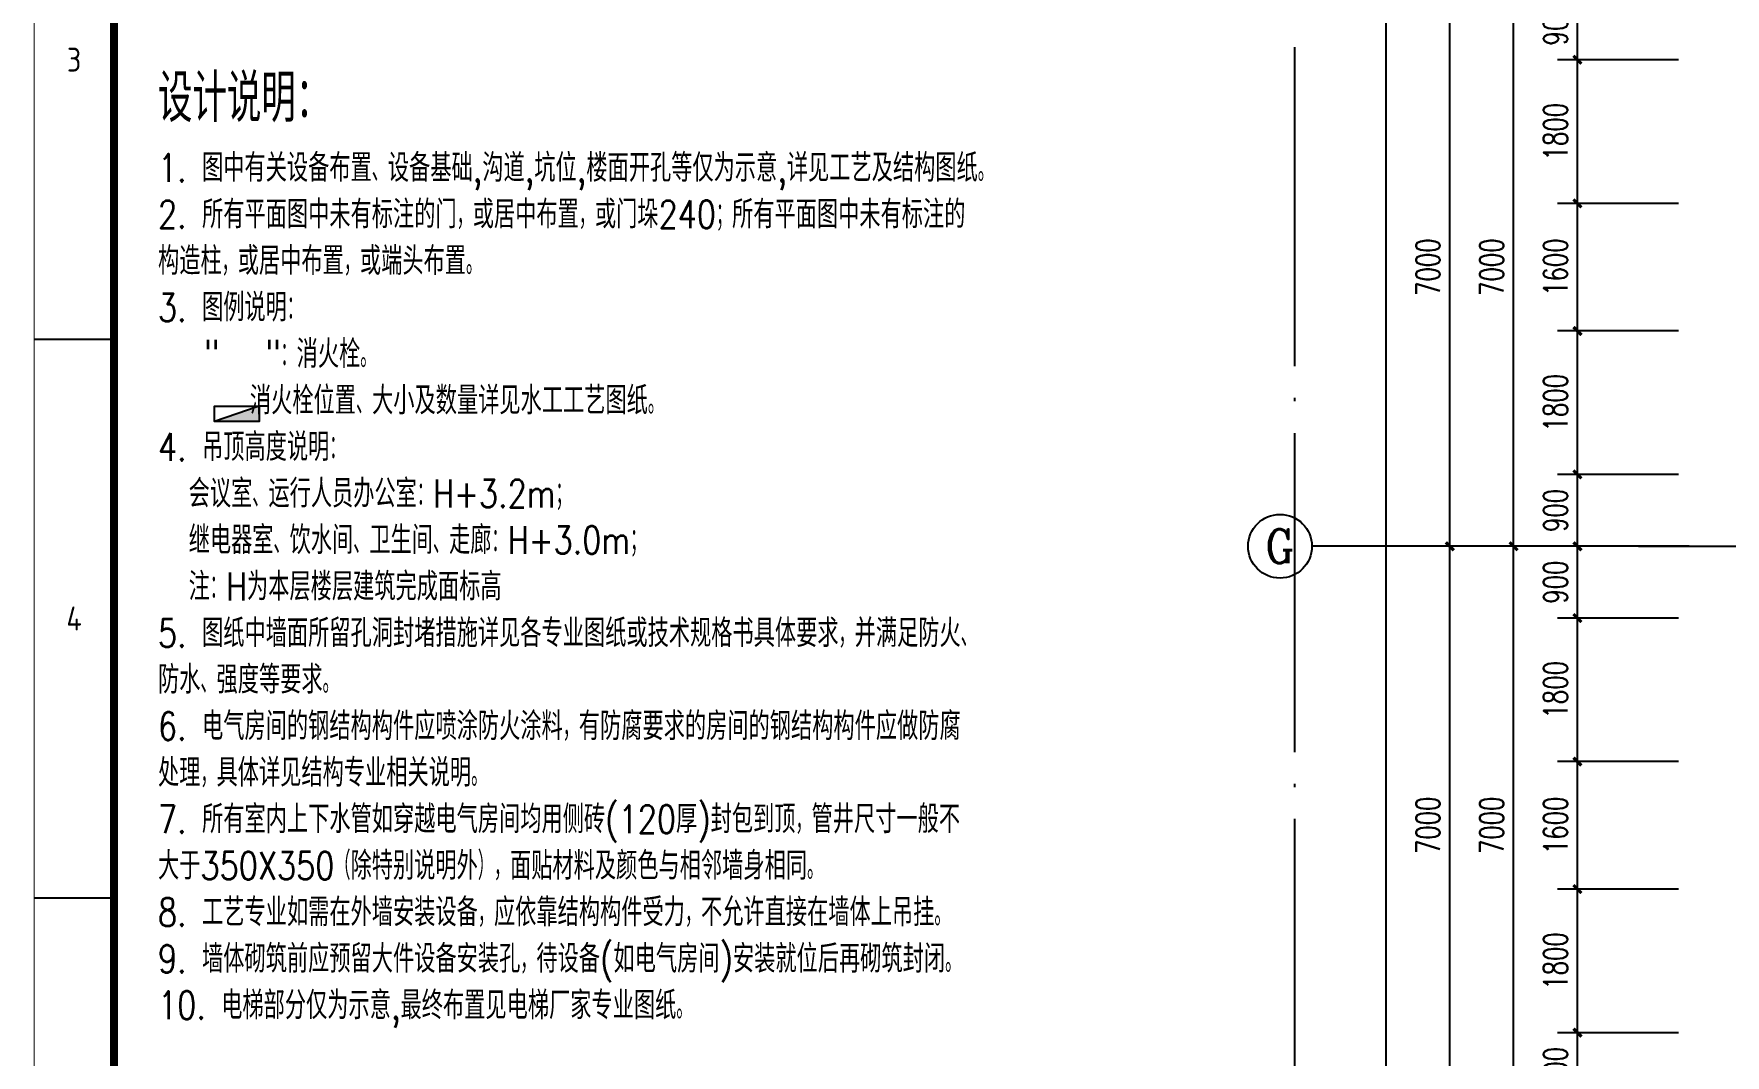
# Model space of a CAD drawing. Extents: x -93062 to 326984, y -142534 to 91021.
# Drawn here: x 63894 to 85098, y 60990 to 73798 of the extents above; entities that cross this region are included whole.
import ezdxf
from ezdxf.enums import TextEntityAlignment as Align

# ---------------------------------------------------------------- set-up
doc = ezdxf.new("R2010")
doc.units = 0
doc.header["$LTSCALE"] = 1000
doc.header["$MEASUREMENT"] = 0
doc.linetypes.add('DOTE', pattern=[2.42, 2, -0.2, 0.02, -0.2])
doc.layers.get('0').update_dxf_attribs({"color": 8})
doc.layers.get('Defpoints').update_dxf_attribs({"color": 8})
for name, color, linetype in [('AXIS', 8, 'Continuous'), ('AXIS_TEXT', 8, 'Continuous'), ('DOTE', 8, 'DOTE'), ('EQUIPMENT', 8, 'Continuous'), ('PUB_DIM', 8, 'Continuous'), ('TEXT', 8, 'Continuous')]:
    doc.layers.add(name, color=color, linetype=linetype)
doc.styles.add('_TCH_AXIS', font='COMPLEX', dxfattribs={"bigfont": 'GBCBIG'})
doc.styles.add('_TCH_DIM_T3', font='SIMPLEX', dxfattribs={"width": 0.705882, "bigfont": 'GBCBIG'})
doc.styles.add('COMPLEX', font='COMPLEX')
doc.styles.get("Standard").update_dxf_attribs({"font": 'gbenor.shx', "bigfont": 'gbcbig.shx'})
doc.styles.add('TK', font='GEDITXT.SHX', dxfattribs={"width": 0.85, "height": 3.5, "bigfont": 'DXT.SHX'})
doc.dimstyles.new('_TCH_ARCH&&100', dxfattribs={"dimtxt": 297.5, "dimasz": 100, "dimexe": 250, "dimexo": 300, "dimgap": 126.25, "dimtad": 1, "dimdec": 0, "dimzin": 0, "dimdsep": 46, "dimtxsty": '_TCH_DIM_T3', "dimblk": 'ARCHTICK', "dimcen": 0.09, "dimazin": 2, "dimtfac": 1, "dimtdec": 0, "dimtix": 1, "dimtmove": 2, "dimatfit": 3, "dimfxl": 1, "dimtolj": 1, "dimtzin": 0, "dimarcsym": 0})

# ---------------------------------------------------------------- blocks, each defined once
blk = doc.blocks.new('GEDI_WK_A1_V')
at = {"color": 3}
for p, q in [((0, 630.75), (10, 630.75)), ((0, 560.67), (10, 560.67))]:
    blk.add_line(p, q, dxfattribs=at)
for points, const_width in [([(0, 841), (0, 0), (594, 0), (594, 841)], 0.1), ([(10, 816), (10, 10), (584, 10), (584, 816)], 1)]:
    blk.add_lwpolyline(points, close=True, dxfattribs=dict(at, const_width=const_width))
for s, p in [('3', (5, 665.79)), ('4', (5, 595.71))]:
    blk.add_text(s, height=3, dxfattribs=at).set_placement(p, align=Align.MIDDLE)
blk = doc.blocks.new('A$C711966D6')
blk.add_blockref('GEDI_WK_A1_V', (0, 0))
at = {"style": 'TK', "width": 0.85}
for tag, height, p in [('PROJECTNAME', 4.75, (529, 44)), ('PHASE', 4, (571, 44)), ('DRAWINGNAME', 4.75, (539, 31))]:
    blk.add_attdef(tag, text='', height=height, dxfattribs=at).set_placement(p, align=Align.MIDDLE_CENTER)
for tag, p, height in [('APPROVE', (416, 32.75), 3.5), ('DESIGN', (461, 32.75), 3.5), ('REVIEW1', (416, 25.75), 3.5), ('DRAW', (461, 25.75), 3.5), ('REVIEW2', (416, 18.75), 3.5), ('PROPORTION', (461, 18.75), 3.5), ('DRAWINGNUMBER', (511, 18.5), 4), ('CHECK', (416, 11.75), 3.5), ('DATE', (461, 11.75), 3.5), ('VERSION', (577, 11.75), 3.5)]:
    blk.add_attdef(tag, p, '', height=height, dxfattribs=at)
blk = doc.blocks.new('是飞洒发时')
at = {"xscale": 100, "yscale": 100, "zscale": 100}
blk.add_blockref('A$C711966D6', (0, 0), dxfattribs=at)
blk = doc.blocks.new('trwt')
at = {"layer": 'EQUIPMENT'}
h = blk.add_hatch(color=256, dxfattribs=at)
h.dxf.hatch_style = 1
h.paths.add_polyline_path([(240, 0), (240, 700), (0, 700)])
blk.add_line((0, 700), (240, 0), dxfattribs=at)
blk.add_lwpolyline([(0, 700), (240, 700), (240, 0), (0, 0)], close=True, dxfattribs=at)
blk = doc.blocks.new('_ArchTick')
at = {"color": 0, "linetype": 'ByBlock', "const_width": 0.4}
blk.add_lwpolyline([(-0.5, -0.5), (0.5, 0.5)], dxfattribs=at)
blk = doc.blocks.new('*D1080')
at = {"layer": 'AXIS', "color": 0, "lineweight": -2, "transparency": 16777216}
for p, q in [((84511, 67372), (82196, 67372)), ((82446, 60372), (82446, 67372)), ((84511, 60372), (82196, 60372))]:
    blk.add_line(p, q, dxfattribs=at)
at = {"layer": 'Defpoints', "color": 0, "transparency": 16777216}
for p in [(82446, 67372), (84811, 67372), (84811, 60372)]:
    blk.add_point(p, dxfattribs=at)
at = {"layer": 'AXIS', "color": 0, "lineweight": -2, "transparency": 16777216, "xscale": 100, "yscale": 100, "zscale": 100}
for p, rotation in [((82446, 67372), 90), ((82446, 60372), 270)]:
    blk.add_blockref('_ArchTick', p, dxfattribs=dict(at, rotation=rotation))
at = {"layer": 'AXIS', "color": 0, "transparency": 16777216, "insert": (82171, 63872), "char_height": 297.5, "attachment_point": 5, "rotation": 90, "style": '_TCH_DIM_T3'}
blk.add_mtext('\\A1;7000', dxfattribs=at)
blk = doc.blocks.new('*D1081')
at = {"layer": 'AXIS', "color": 0, "lineweight": -2, "transparency": 16777216}
for p, q in [((84511, 74372), (82196, 74372)), ((82446, 67372), (82446, 74372)), ((84511, 67372), (82196, 67372))]:
    blk.add_line(p, q, dxfattribs=at)
at = {"layer": 'Defpoints', "color": 0, "transparency": 16777216}
for p in [(82446, 74372), (84811, 74372), (84811, 67372)]:
    blk.add_point(p, dxfattribs=at)
at = {"layer": 'AXIS', "color": 0, "lineweight": -2, "transparency": 16777216, "xscale": 100, "yscale": 100, "zscale": 100}
for p, rotation in [((82446, 74372), 90), ((82446, 67372), 270)]:
    blk.add_blockref('_ArchTick', p, dxfattribs=dict(at, rotation=rotation))
at = {"layer": 'AXIS', "color": 0, "transparency": 16777216, "insert": (82171, 70872), "char_height": 297.5, "attachment_point": 5, "rotation": 90, "style": '_TCH_DIM_T3'}
blk.add_mtext('\\A1;7000', dxfattribs=at)
blk = doc.blocks.new('*D1200')
at = {"layer": 'AXIS', "color": 0, "lineweight": -2, "transparency": 16777216}
for p, q in [((83846, 81372), (80596, 81372)), ((80846, 26872), (80846, 81372)), ((83846, 26872), (80596, 26872))]:
    blk.add_line(p, q, dxfattribs=at)
at = {"layer": 'Defpoints', "color": 0, "transparency": 16777216}
for p in [(80846, 81372), (84146, 81372), (84146, 26872)]:
    blk.add_point(p, dxfattribs=at)
at = {"layer": 'AXIS', "color": 0, "lineweight": -2, "transparency": 16777216, "xscale": 100, "yscale": 100, "zscale": 100}
for p, rotation in [((80846, 81372), 90), ((80846, 26872), 270)]:
    blk.add_blockref('_ArchTick', p, dxfattribs=dict(at, rotation=rotation))
at = {"layer": 'AXIS', "color": 0, "transparency": 16777216, "insert": (80571, 54122), "char_height": 297.5, "attachment_point": 5, "rotation": 90, "style": '_TCH_DIM_T3'}
blk.add_mtext('\\A1;54500', dxfattribs=at)
blk = doc.blocks.new('*D1224')
at = {"layer": 'Defpoints', "color": 0, "transparency": 16777216}
for p in [(83246, 61272), (84811, 61272), (84811, 60372)]:
    blk.add_point(p, dxfattribs=at)
at = {"layer": 'PUB_DIM', "color": 0, "lineweight": -2, "transparency": 16777216}
for p, q in [((84511, 61272), (82996, 61272)), ((83246, 60372), (83246, 61272)), ((84511, 60372), (82996, 60372))]:
    blk.add_line(p, q, dxfattribs=at)
at = {"layer": 'PUB_DIM', "color": 0, "lineweight": -2, "transparency": 16777216, "xscale": 100, "yscale": 100, "zscale": 100}
for p, rotation in [((83246, 61272), 90), ((83246, 60372), 270)]:
    blk.add_blockref('_ArchTick', p, dxfattribs=dict(at, rotation=rotation))
at = {"layer": 'PUB_DIM', "color": 0, "transparency": 16777216, "insert": (82971, 60822), "char_height": 297.5, "attachment_point": 5, "rotation": 90, "style": '_TCH_DIM_T3'}
blk.add_mtext('\\A1;900', dxfattribs=at)
blk = doc.blocks.new('*D1225')
at = {"layer": 'Defpoints', "color": 0, "transparency": 16777216}
for p in [(83246, 63072), (84811, 63072), (84811, 61272)]:
    blk.add_point(p, dxfattribs=at)
at = {"layer": 'PUB_DIM', "color": 0, "lineweight": -2, "transparency": 16777216}
for p, q in [((84511, 63072), (82996, 63072)), ((83246, 61272), (83246, 63072)), ((84511, 61272), (82996, 61272))]:
    blk.add_line(p, q, dxfattribs=at)
at = {"layer": 'PUB_DIM', "color": 0, "lineweight": -2, "transparency": 16777216, "xscale": 100, "yscale": 100, "zscale": 100}
for p, rotation in [((83246, 63072), 90), ((83246, 61272), 270)]:
    blk.add_blockref('_ArchTick', p, dxfattribs=dict(at, rotation=rotation))
at = {"layer": 'PUB_DIM', "color": 0, "transparency": 16777216, "insert": (82971, 62172), "char_height": 297.5, "attachment_point": 5, "rotation": 90, "style": '_TCH_DIM_T3'}
blk.add_mtext('\\A1;1800', dxfattribs=at)
blk = doc.blocks.new('*D1226')
at = {"layer": 'Defpoints', "color": 0, "transparency": 16777216}
for p in [(83246, 64672), (84811, 64672), (84811, 63072)]:
    blk.add_point(p, dxfattribs=at)
at = {"layer": 'PUB_DIM', "color": 0, "lineweight": -2, "transparency": 16777216}
for p, q in [((84511, 64672), (82996, 64672)), ((83246, 63072), (83246, 64672)), ((84511, 63072), (82996, 63072))]:
    blk.add_line(p, q, dxfattribs=at)
at = {"layer": 'PUB_DIM', "color": 0, "lineweight": -2, "transparency": 16777216, "xscale": 100, "yscale": 100, "zscale": 100}
for p, rotation in [((83246, 64672), 90), ((83246, 63072), 270)]:
    blk.add_blockref('_ArchTick', p, dxfattribs=dict(at, rotation=rotation))
at = {"layer": 'PUB_DIM', "color": 0, "transparency": 16777216, "insert": (82971, 63872), "char_height": 297.5, "attachment_point": 5, "rotation": 90, "style": '_TCH_DIM_T3'}
blk.add_mtext('\\A1;1600', dxfattribs=at)
blk = doc.blocks.new('*D1227')
at = {"layer": 'Defpoints', "color": 0, "transparency": 16777216}
for p in [(83246, 66472), (84811, 66472), (84811, 64672)]:
    blk.add_point(p, dxfattribs=at)
at = {"layer": 'PUB_DIM', "color": 0, "lineweight": -2, "transparency": 16777216}
for p, q in [((84511, 66472), (82996, 66472)), ((83246, 64672), (83246, 66472)), ((84511, 64672), (82996, 64672))]:
    blk.add_line(p, q, dxfattribs=at)
at = {"layer": 'PUB_DIM', "color": 0, "lineweight": -2, "transparency": 16777216, "xscale": 100, "yscale": 100, "zscale": 100}
for p, rotation in [((83246, 66472), 90), ((83246, 64672), 270)]:
    blk.add_blockref('_ArchTick', p, dxfattribs=dict(at, rotation=rotation))
at = {"layer": 'PUB_DIM', "color": 0, "transparency": 16777216, "insert": (82971, 65572), "char_height": 297.5, "attachment_point": 5, "rotation": 90, "style": '_TCH_DIM_T3'}
blk.add_mtext('\\A1;1800', dxfattribs=at)
blk = doc.blocks.new('*D1228')
at = {"layer": 'Defpoints', "color": 0, "transparency": 16777216}
for p in [(83246, 67372), (84811, 67372), (84811, 66472)]:
    blk.add_point(p, dxfattribs=at)
at = {"layer": 'PUB_DIM', "color": 0, "lineweight": -2, "transparency": 16777216}
for p, q in [((84511, 67372), (82996, 67372)), ((83246, 66472), (83246, 67372)), ((84511, 66472), (82996, 66472))]:
    blk.add_line(p, q, dxfattribs=at)
at = {"layer": 'PUB_DIM', "color": 0, "lineweight": -2, "transparency": 16777216, "xscale": 100, "yscale": 100, "zscale": 100}
for p, rotation in [((83246, 67372), 90), ((83246, 66472), 270)]:
    blk.add_blockref('_ArchTick', p, dxfattribs=dict(at, rotation=rotation))
at = {"layer": 'PUB_DIM', "color": 0, "transparency": 16777216, "insert": (82971, 66922), "char_height": 297.5, "attachment_point": 5, "rotation": 90, "style": '_TCH_DIM_T3'}
blk.add_mtext('\\A1;900', dxfattribs=at)
blk = doc.blocks.new('*D1229')
at = {"layer": 'Defpoints', "color": 0, "transparency": 16777216}
for p in [(83246, 68272), (84811, 68272), (84811, 67372)]:
    blk.add_point(p, dxfattribs=at)
at = {"layer": 'PUB_DIM', "color": 0, "lineweight": -2, "transparency": 16777216}
for p, q in [((84511, 68272), (82996, 68272)), ((83246, 67372), (83246, 68272)), ((84511, 67372), (82996, 67372))]:
    blk.add_line(p, q, dxfattribs=at)
at = {"layer": 'PUB_DIM', "color": 0, "lineweight": -2, "transparency": 16777216, "xscale": 100, "yscale": 100, "zscale": 100}
for p, rotation in [((83246, 68272), 90), ((83246, 67372), 270)]:
    blk.add_blockref('_ArchTick', p, dxfattribs=dict(at, rotation=rotation))
at = {"layer": 'PUB_DIM', "color": 0, "transparency": 16777216, "insert": (82971, 67822), "char_height": 297.5, "attachment_point": 5, "rotation": 90, "style": '_TCH_DIM_T3'}
blk.add_mtext('\\A1;900', dxfattribs=at)
blk = doc.blocks.new('*D1230')
at = {"layer": 'Defpoints', "color": 0, "transparency": 16777216}
for p in [(83246, 70072), (84811, 70072), (84811, 68272)]:
    blk.add_point(p, dxfattribs=at)
at = {"layer": 'PUB_DIM', "color": 0, "lineweight": -2, "transparency": 16777216}
for p, q in [((84511, 70072), (82996, 70072)), ((83246, 68272), (83246, 70072)), ((84511, 68272), (82996, 68272))]:
    blk.add_line(p, q, dxfattribs=at)
at = {"layer": 'PUB_DIM', "color": 0, "lineweight": -2, "transparency": 16777216, "xscale": 100, "yscale": 100, "zscale": 100}
for p, rotation in [((83246, 70072), 90), ((83246, 68272), 270)]:
    blk.add_blockref('_ArchTick', p, dxfattribs=dict(at, rotation=rotation))
at = {"layer": 'PUB_DIM', "color": 0, "transparency": 16777216, "insert": (82971, 69172), "char_height": 297.5, "attachment_point": 5, "rotation": 90, "style": '_TCH_DIM_T3'}
blk.add_mtext('\\A1;1800', dxfattribs=at)
blk = doc.blocks.new('*D1231')
at = {"layer": 'Defpoints', "color": 0, "transparency": 16777216}
for p in [(83246, 71672), (84811, 71672), (84811, 70072)]:
    blk.add_point(p, dxfattribs=at)
at = {"layer": 'PUB_DIM', "color": 0, "lineweight": -2, "transparency": 16777216}
for p, q in [((84511, 71672), (82996, 71672)), ((83246, 70072), (83246, 71672)), ((84511, 70072), (82996, 70072))]:
    blk.add_line(p, q, dxfattribs=at)
at = {"layer": 'PUB_DIM', "color": 0, "lineweight": -2, "transparency": 16777216, "xscale": 100, "yscale": 100, "zscale": 100}
for p, rotation in [((83246, 71672), 90), ((83246, 70072), 270)]:
    blk.add_blockref('_ArchTick', p, dxfattribs=dict(at, rotation=rotation))
at = {"layer": 'PUB_DIM', "color": 0, "transparency": 16777216, "insert": (82971, 70872), "char_height": 297.5, "attachment_point": 5, "rotation": 90, "style": '_TCH_DIM_T3'}
blk.add_mtext('\\A1;1600', dxfattribs=at)
blk = doc.blocks.new('*D1232')
at = {"layer": 'Defpoints', "color": 0, "transparency": 16777216}
for p in [(83246, 73472), (84811, 73472), (84811, 71672)]:
    blk.add_point(p, dxfattribs=at)
at = {"layer": 'PUB_DIM', "color": 0, "lineweight": -2, "transparency": 16777216}
for p, q in [((84511, 73472), (82996, 73472)), ((83246, 71672), (83246, 73472)), ((84511, 71672), (82996, 71672))]:
    blk.add_line(p, q, dxfattribs=at)
at = {"layer": 'PUB_DIM', "color": 0, "lineweight": -2, "transparency": 16777216, "xscale": 100, "yscale": 100, "zscale": 100}
for p, rotation in [((83246, 73472), 90), ((83246, 71672), 270)]:
    blk.add_blockref('_ArchTick', p, dxfattribs=dict(at, rotation=rotation))
at = {"layer": 'PUB_DIM', "color": 0, "transparency": 16777216, "insert": (82971, 72572), "char_height": 297.5, "attachment_point": 5, "rotation": 90, "style": '_TCH_DIM_T3'}
blk.add_mtext('\\A1;1800', dxfattribs=at)
blk = doc.blocks.new('*D1233')
at = {"layer": 'Defpoints', "color": 0, "transparency": 16777216}
for p in [(83246, 74372), (84811, 74372), (84811, 73472)]:
    blk.add_point(p, dxfattribs=at)
at = {"layer": 'PUB_DIM', "color": 0, "lineweight": -2, "transparency": 16777216}
for p, q in [((84511, 74372), (82996, 74372)), ((83246, 73472), (83246, 74372)), ((84511, 73472), (82996, 73472))]:
    blk.add_line(p, q, dxfattribs=at)
at = {"layer": 'PUB_DIM', "color": 0, "lineweight": -2, "transparency": 16777216, "xscale": 100, "yscale": 100, "zscale": 100}
for p, rotation in [((83246, 74372), 90), ((83246, 73472), 270)]:
    blk.add_blockref('_ArchTick', p, dxfattribs=dict(at, rotation=rotation))
at = {"layer": 'PUB_DIM', "color": 0, "transparency": 16777216, "insert": (82971, 73922), "char_height": 297.5, "attachment_point": 5, "rotation": 90, "style": '_TCH_DIM_T3'}
blk.add_mtext('\\A1;900', dxfattribs=at)
blk = doc.blocks.new('*D1270')
at = {"layer": 'AXIS', "color": 0, "lineweight": -2, "transparency": 16777216}
for p, q in [((84646, 67372), (81396, 67372)), ((81646, 60372), (81646, 67372)), ((84646, 60372), (81396, 60372))]:
    blk.add_line(p, q, dxfattribs=at)
at = {"layer": 'Defpoints', "color": 0, "transparency": 16777216}
for p in [(81646, 67372), (84946, 67372), (84946, 60372)]:
    blk.add_point(p, dxfattribs=at)
at = {"layer": 'AXIS', "color": 0, "lineweight": -2, "transparency": 16777216, "xscale": 100, "yscale": 100, "zscale": 100}
for p, rotation in [((81646, 67372), 90), ((81646, 60372), 270)]:
    blk.add_blockref('_ArchTick', p, dxfattribs=dict(at, rotation=rotation))
at = {"layer": 'AXIS', "color": 0, "transparency": 16777216, "insert": (81371, 63872), "char_height": 297.5, "attachment_point": 5, "rotation": 90, "style": '_TCH_DIM_T3'}
blk.add_mtext('\\A1;7000', dxfattribs=at)
blk = doc.blocks.new('*D1271')
at = {"layer": 'AXIS', "color": 0, "lineweight": -2, "transparency": 16777216}
for p, q in [((84646, 74372), (81396, 74372)), ((81646, 67372), (81646, 74372)), ((84646, 67372), (81396, 67372))]:
    blk.add_line(p, q, dxfattribs=at)
at = {"layer": 'Defpoints', "color": 0, "transparency": 16777216}
for p in [(81646, 74372), (84946, 74372), (84946, 67372)]:
    blk.add_point(p, dxfattribs=at)
at = {"layer": 'AXIS', "color": 0, "lineweight": -2, "transparency": 16777216, "xscale": 100, "yscale": 100, "zscale": 100}
for p, rotation in [((81646, 74372), 90), ((81646, 67372), 270)]:
    blk.add_blockref('_ArchTick', p, dxfattribs=dict(at, rotation=rotation))
at = {"layer": 'AXIS', "color": 0, "transparency": 16777216, "insert": (81371, 70872), "char_height": 297.5, "attachment_point": 5, "rotation": 90, "style": '_TCH_DIM_T3'}
blk.add_mtext('\\A1;7000', dxfattribs=at)
blk = doc.blocks.new('_AXISO')
blk.add_circle((0, 0), 0.5)
at = {"layer": 'AXIS_TEXT', "style": 'COMPLEX', "width": 1.041667}
blk.add_attdef('A', text='', height=0.56, dxfattribs=at).set_placement((-0.25, -0.28), (0.25, -0.28), align=Align.FIT)

msp = doc.modelspace()

# ---------------------------------------------------------------- linework, layer by layer
at = {"layer": 'AXIS'}
msp.add_line((82812, 67372.1), (79917.5, 67372.1), dxfattribs=at)
at = {"layer": 'DOTE', "ltscale": 2}
msp.add_line((79698.4, 83312), (79698.4, 19595.7), dxfattribs=at)
at = {"layer": 'DOTE'}
msp.add_line((84009.9, 67372.1), (112915.9, 67372.1), dxfattribs=at)

# ---------------------------------------------------------------- block references
msp.add_blockref('是飞洒发时', (63898.5, 6896))
at = {"layer": 'AXIS'}
ref = msp.add_blockref('_AXISO', (79517.5, 67372.1), dxfattribs=dict(at, xscale=800, yscale=800, zscale=800))
ref.add_attrib('A', 'G', dxfattribs={"layer": 'AXIS_TEXT', "height": 425.2, "style": '_TCH_AXIS'}).set_placement((79335.3, 67159.5), (79699.7, 67159.5), align=Align.FIT)
at = {"layer": 'EQUIPMENT', "xscale": 0.8, "yscale": 0.8, "zscale": 0.8, "rotation": 270}
msp.add_blockref('trwt', (66158.2, 69129.8), dxfattribs=at)

# ---------------------------------------------------------------- texts
at = {"layer": 'TEXT', "insert": (65450.5, 73293.1), "char_height": 360, "width": 10270.182, "attachment_point": 1}
msp.add_mtext('{\\H1.6667x;设计说明\\Fsimplex,gbcbig|c134;：\\Fgeditxt,dxt|c134;\\P\\H0.58332x;\\W0.8;1. 图中有关设备布置\\Fsimplex,gbcbig|c134;、\\Fgeditxt,dxt|c134;设备基础,沟道,坑位,楼面开孔等仅为示意,详见工艺及结构图纸\\Fsimplex,gbcbig|c134;。\\Fgeditxt,dxt|c134;\\P2. 所有平面图中未有标注的门\\Fsimplex,gbcbig|c134;，\\Fgeditxt,dxt|c134;或居中布置\\Fsimplex,gbcbig|c134;，\\Fgeditxt,dxt|c134;或门垛240\\Fsimplex,gbcbig|c134;；\\Fgeditxt,dxt|c134;所有平面图中未有标注的构造柱\\Fsimplex,gbcbig|c134;，\\Fgeditxt,dxt|c134;或居中布置\\Fsimplex,gbcbig|c134;，\\Fgeditxt,dxt|c134;或端头布置\\Fsimplex,gbcbig|c134;。\\Fgeditxt,dxt|c134;\\P3. 图例说明\\Fgbenor,gbcbig|c134;：\\Fgeditxt,dxt|c134;\\P   "   "\\Fsimplex,gbcbig|c134;：\\Fgeditxt,dxt|c134;消火栓\\Fsimplex,gbcbig|c134;。\\P      \\Fgeditxt,dxt|c134;消火栓位置\\Fsimplex,gbcbig|c134;、\\Fgeditxt,dxt|c134;大小及数量详见水工工艺图纸\\Fsimplex,gbcbig|c134;。\\Fgeditxt,dxt|c134;\\P4. 吊顶高度说明\\Fsimplex,gbcbig|c134;：\\Fgeditxt,dxt|c134;\\P  会议室\\Fsimplex,gbcbig|c134;、\\Fgeditxt,dxt|c134;运行人员办公室\\Fsimplex,gbcbig|c134;：\\Fgeditxt,dxt|c134;H+3.2m\\Fsimplex,gbcbig|c134;；\\Fgeditxt,dxt|c134;\\P  继电器室\\Fsimplex,gbcbig|c134;、\\Fgeditxt,dxt|c134;饮水间\\Fsimplex,gbcbig|c134;、\\Fgeditxt,dxt|c134;卫生间\\Fsimplex,gbcbig|c134;、\\Fgeditxt,dxt|c134;走廊\\Fsimplex,gbcbig|c134;：\\Fgeditxt,dxt|c134;H+3.0m\\Fsimplex,gbcbig|c134;；\\Fgeditxt,dxt|c134; \\P  注\\Fsimplex,gbcbig|c134;：\\Fgeditxt,dxt|c134;H为本层楼层建筑完成面标高\\P5. 图纸中墙面所留孔洞封堵措施详见各专业图纸或技术规格书具体要求\\Fsimplex,gbcbig|c134;，\\Fgeditxt,dxt|c134;并满足防火\\Fsimplex,gbcbig|c134;、\\Fgeditxt,dxt|c134;防水\\Fsimplex,gbcbig|c134;、\\Fgeditxt,dxt|c134;强度等要求\\Fsimplex,gbcbig|c134;。\\Fgeditxt,dxt|c134;\\P6. 电气房间的钢结构构件应喷涂防火涂料\\Fsimplex,gbcbig|c134;，\\Fgeditxt,dxt|c134;有防腐要求的房间的钢结构构件应做防腐处理\\Fsimplex,gbcbig|c134;，\\Fgeditxt,dxt|c134;具体详见结构专业相关说明\\Fsimplex,gbcbig|c134;。\\Fgeditxt,dxt|c134;\\P7. 所有室内上下水管如穿越电气房间均用侧砖(120厚)封包到顶\\Fsimplex,gbcbig|c134;，\\Fgeditxt,dxt|c134;管井尺寸一般不大于350X350\\Fsimplex,gbcbig|c134;（\\Fgeditxt,dxt|c134;除特别说明外\\Fsimplex,gbcbig|c134;），\\Fgeditxt,dxt|c134;面贴材料及颜色与相邻墙身相同\\Fsimplex,gbcbig|c134;。\\Fgeditxt,dxt|c134;\\P8. 工艺专业如需在外墙安装设备\\Fsimplex,gbcbig|c134;，\\Fgeditxt,dxt|c134;应依靠结构构件受力\\Fsimplex,gbcbig|c134;，\\Fgeditxt,dxt|c134;不允许直接在墙体上吊挂\\Fsimplex,gbcbig|c134;。\\Fgeditxt,dxt|c134;\\P9. 墙体砌筑前应预留大件设备安装孔\\Fsimplex,gbcbig|c134;，\\Fgeditxt,dxt|c134;待设备(如电气房间)安装就位后再砌筑封闭\\Fsimplex,gbcbig|c134;。\\Fgeditxt,dxt|c134;\\P10. 电梯部分仅为示意,最终布置见电梯厂家专业图纸\\Fsimplex,gbcbig|c134;。}', dxfattribs=at)

# ---------------------------------------------------------------- dimensions: what is measured, and where the dimension line sits
at = {"layer": 'AXIS'}
for p1, p2, distance, picture, middle in [((84146.5, 26872.1), (84146.5, 81372.1), 3300, '*D1200', (80571.5, 54122.1)), ((84946.5, 67372.1), (84946.5, 74372.1), 3300, '*D1271', (81371.5, 70872.1)), ((84810.6, 67372.1), (84810.6, 74372.1), 2364.1, '*D1081', (82171.5, 70872.1)), ((84946.5, 60372.1), (84946.5, 67372.1), 3300, '*D1270', (81371.5, 63872.1)), ((84810.6, 60372.1), (84810.6, 67372.1), 2364.1, '*D1080', (82171.5, 63872.1))]:
    dim = msp.add_aligned_dim(p1=p1, p2=p2, distance=distance, dimstyle='_TCH_ARCH&&100', dxfattribs=at)
    dim.commit()
    dim.dimension.update_dxf_attribs({"geometry": picture, "text_midpoint": middle})
at = {"layer": 'PUB_DIM'}
for p1, p2, picture, middle in [((84810.6, 73472.1), (84810.6, 74372.1), '*D1233', (82971.5, 73922.1)), ((84810.6, 71672.1), (84810.6, 73472.1), '*D1232', (82971.5, 72572.1)), ((84810.6, 70072.1), (84810.6, 71672.1), '*D1231', (82971.5, 70872.1)), ((84810.6, 68272.1), (84810.6, 70072.1), '*D1230', (82971.5, 69172.1)), ((84810.6, 67372.1), (84810.6, 68272.1), '*D1229', (82971.5, 67822.1)), ((84810.6, 66472.1), (84810.6, 67372.1), '*D1228', (82971.5, 66922.1)), ((84810.6, 64672.1), (84810.6, 66472.1), '*D1227', (82971.5, 65572.1)), ((84810.6, 63072.1), (84810.6, 64672.1), '*D1226', (82971.5, 63872.1)), ((84810.6, 61272.1), (84810.6, 63072.1), '*D1225', (82971.5, 62172.1)), ((84810.6, 60372.1), (84810.6, 61272.1), '*D1224', (82971.5, 60822.1))]:
    dim = msp.add_aligned_dim(p1=p1, p2=p2, distance=1564.1, dimstyle='_TCH_ARCH&&100', dxfattribs=at)
    dim.commit()
    dim.dimension.update_dxf_attribs({"geometry": picture, "text_midpoint": middle})

doc.saveas('drawing.dxf')
